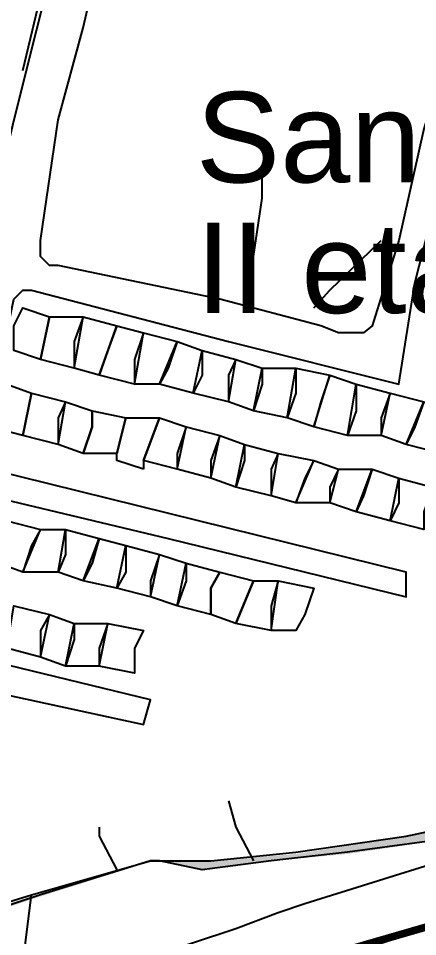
# Model space of a CAD drawing. Header units: millimetres. Extents: x -3588 to 75209, y -3737 to 38254.
# Drawn here: x 18773.1 to 18836.6, y 33971.2 to 34117.5 of the extents above; entities that cross this region are included whole.
import ezdxf

# ---------------------------------------------------------------- set-up
doc = ezdxf.new("R2010")
doc.units = ezdxf.units.MM
for name, color, linetype in [('H', 250, 'Continuous'), ('P', 253, 'Continuous'), ('T', 7, 'Continuous')]:
    doc.layers.add(name, color=color, linetype=linetype)

msp = doc.modelspace()

# ---------------------------------------------------------------- hatches: boundary and pattern name
at = {"layer": 'H', "linetype": 'Continuous'}
msp.add_hatch(color=256, dxfattribs=at).paths.add_polyline_path([(18725.22, 33977.638), (18729.173, 33977.638), (18754.859, 33972.277), (18757.692, 33972.277), (18775.184, 33977.638), (18794.388, 33983.288), (18795.796, 33983.288), (18801.158, 33983.288), (18803.702, 33983.288), (18817.241, 33984.408), (18835.038, 33987.224), (18841.807, 33988.649), (18845.76, 33988.649), (18844.352, 33987.224), (18825.435, 33984.408), (18813.288, 33983.288), (18802.566, 33981.863), (18795.796, 33983.288), (18794.388, 33983.288), (18776.592, 33977.638), (18756.267, 33970.853), (18745.545, 33964.083), (18741.32, 33957.314), (18740.184, 33957.314), (18742.728, 33961.538), (18744.136, 33964.083), (18756.267, 33970.853), (18754.859, 33970.853), (18729.173, 33976.502), (18725.22, 33976.502), (18725.22, 33977.638), (18725.22, 33977.638)])

# ---------------------------------------------------------------- linework, layer by layer
at = {"layer": 'P'}
for points in [[(18773.775, 34109.173), (18778.016, 34126.969), (18778.016, 34128.377), (18778.016, 34129.497), (18776.592, 34129.497), (18776.592, 34130.922), (18775.184, 34126.969), (18699.246, 34144.461), (18700.67, 34148.702), (18699.246, 34148.702), (18697.838, 34148.702), (18697.838, 34147.294), (18696.717, 34147.294), (18696.717, 34145.885), (18695.293, 34137.691)], [(18781.969, 34143.053), (18781.969, 34140.508), (18779.425, 34129.497), (18772.367, 34101.283), (18765.581, 34072.764), (18760.22, 34049.623), (18756.267, 34033.523), (18754.859, 34023.937), (18753.451, 34019.984), (18749.498, 34013.198), (18742.728, 34003.612), (18730.581, 33990.057), (18718.162, 33980.455), (18703.487, 33966.9), (18695.293, 33957.586), (18693.885, 33950.816), (18693.885, 33934.444), (18695.293, 33922.313), (18697.838, 33911.575), (18697.838, 33908.758)], [(18824.027, 34067.403), (18821.194, 34068.523), (18805.111, 34072.764), (18779.425, 34078.126), (18778.016, 34078.126), (18776.592, 34079.534), (18776.592, 34080.958), (18776.592, 34082.078), (18779.425, 34101.283), (18783.378, 34115.958), (18785.906, 34126.969)], [(18842.943, 34118.775), (18842.943, 34117.367), (18837.566, 34099.859), (18833.613, 34082.078), (18829.388, 34068.523), (18827.98, 34067.403), (18824.027, 34067.403)], [(18809.063, 34074.173), (18810.472, 34079.534), (18811.88, 34088.848), (18811.88, 34093.089)], [(18796.917, 34034.659), (18834.749, 34025.345), (18834.749, 34029.298), (18768.414, 34045.67), (18767.006, 34045.67), (18767.006, 34047.078), (18772.367, 34072.764), (18773.775, 34074.173), (18775.184, 34074.173), (18806.519, 34065.995), (18833.613, 34059.209), (18836.158, 34075.309), (18838.99, 34086.319)], [(18820.074, 34071.356), (18822.619, 34074.173), (18830.797, 34082.078)], [(18772.367, 34068.523), (18773.775, 34071.356), (18778.016, 34069.948), (18776.592, 34063.162), (18772.367, 34064.586), (18772.367, 34068.523)], [(18781.969, 34065.995), (18781.969, 34061.754), (18776.592, 34063.162), (18778.016, 34069.948), (18783.378, 34069.948), (18781.969, 34065.995)], [(18787.33, 34064.586), (18785.906, 34060.633), (18781.969, 34061.754), (18783.378, 34069.948), (18788.739, 34068.523), (18787.33, 34064.586)], [(18791.555, 34063.162), (18791.555, 34059.209), (18785.906, 34060.633), (18788.739, 34068.523), (18792.964, 34067.403), (18791.555, 34063.162)], [(18796.917, 34061.754), (18795.508, 34059.209), (18791.555, 34059.209), (18792.964, 34067.403), (18798.341, 34065.995), (18796.917, 34061.754)], [(18802.294, 34060.633), (18800.87, 34057.801), (18795.508, 34059.209), (18798.341, 34065.995), (18802.294, 34064.586), (18802.294, 34060.633)], [(18806.519, 34060.633), (18806.519, 34056.392), (18800.87, 34057.801), (18802.294, 34064.586), (18807.655, 34063.162), (18806.519, 34060.633)], [(18811.88, 34059.209), (18810.472, 34054.984), (18806.519, 34056.392), (18807.655, 34063.162), (18811.88, 34061.754), (18811.88, 34059.209)], [(18817.241, 34057.801), (18815.833, 34053.848), (18810.472, 34054.984), (18811.88, 34061.754), (18817.241, 34061.754), (18817.241, 34057.801)], [(18821.194, 34056.392), (18820.074, 34052.44), (18815.833, 34053.848), (18817.241, 34061.754), (18822.619, 34060.633), (18821.194, 34056.392)], [(18826.844, 34054.984), (18825.435, 34051.031), (18820.074, 34052.44), (18822.619, 34060.633), (18826.844, 34059.209), (18826.844, 34054.984)], [(18769.822, 34054.984), (18771.231, 34059.209), (18775.184, 34057.801), (18773.775, 34051.031), (18768.414, 34052.44), (18769.822, 34054.984)], [(18830.797, 34053.848), (18830.797, 34051.031), (18825.435, 34051.031), (18826.844, 34059.209), (18832.205, 34057.801), (18830.797, 34053.848)], [(18779.425, 34053.848), (18779.425, 34049.623), (18773.775, 34051.031), (18775.184, 34057.801), (18780.545, 34056.392), (18779.425, 34053.848)], [(18836.158, 34052.44), (18834.749, 34049.623), (18830.797, 34051.031), (18832.205, 34057.801), (18837.566, 34056.392), (18836.158, 34052.44)], [(18784.786, 34052.44), (18783.378, 34048.199), (18779.425, 34049.623), (18780.545, 34056.392), (18784.786, 34054.984), (18784.786, 34052.44)], [(18840.399, 34052.44), (18840.399, 34048.199), (18834.749, 34049.623), (18837.566, 34056.392), (18841.519, 34054.984), (18840.399, 34052.44)], [(18784.786, 34052.44), (18784.786, 34054.984), (18790.147, 34053.848), (18788.739, 34048.199), (18783.378, 34048.199), (18784.786, 34052.44)], [(18792.964, 34045.67), (18788.739, 34047.078), (18788.739, 34048.199), (18790.147, 34053.848), (18795.508, 34053.848), (18792.964, 34047.078), (18792.964, 34045.67)], [(18798.341, 34048.199), (18798.341, 34045.67), (18792.964, 34047.078), (18795.508, 34053.848), (18799.749, 34052.44), (18798.341, 34048.199)], [(18803.702, 34047.078), (18803.702, 34044.262), (18798.341, 34045.67), (18799.749, 34052.44), (18805.111, 34051.031), (18803.702, 34047.078)], [(18809.063, 34047.078), (18807.655, 34042.837), (18803.702, 34044.262), (18805.111, 34051.031), (18809.063, 34049.623), (18809.063, 34047.078)], [(18813.288, 34045.67), (18813.288, 34041.429), (18807.655, 34042.837), (18809.063, 34049.623), (18814.425, 34048.199), (18813.288, 34045.67)], [(18818.666, 34044.262), (18817.241, 34040.309), (18813.288, 34041.429), (18814.425, 34048.199), (18820.074, 34047.078), (18818.666, 34044.262)], [(18822.619, 34042.837), (18822.619, 34040.309), (18817.241, 34040.309), (18820.074, 34047.078), (18824.027, 34045.67), (18822.619, 34042.837)], [(18827.98, 34041.429), (18826.844, 34038.884), (18822.619, 34040.309), (18824.027, 34045.67), (18829.388, 34045.67), (18827.98, 34041.429)], [(18833.613, 34040.309), (18832.205, 34037.476), (18826.844, 34038.884), (18829.388, 34045.67), (18833.613, 34044.262), (18833.613, 34040.309)], [(18837.566, 34038.884), (18837.566, 34036.068), (18832.205, 34037.476), (18833.613, 34044.262), (18838.99, 34042.837), (18837.566, 34038.884)], [(18712.801, 33969.732), (18723.812, 33977.91), (18733.126, 33986.104), (18745.257, 33999.659), (18753.451, 34007.549), (18756.267, 34010.382), (18757.692, 34011.79), (18758.812, 34013.198), (18761.644, 34011.79), (18792.964, 34005.021), (18794.1, 34008.973), (18760.22, 34017.151), (18760.22, 34018.56), (18763.053, 34027.874), (18765.581, 34040.309), (18765.581, 34041.429), (18767.006, 34041.429), (18768.414, 34041.429), (18796.917, 34034.659)], [(18775.184, 34033.523), (18773.775, 34029.298), (18769.822, 34030.707), (18771.231, 34037.476), (18776.592, 34036.068), (18775.184, 34033.523)], [(18780.545, 34032.115), (18779.425, 34029.298), (18773.775, 34029.298), (18776.592, 34036.068), (18780.545, 34036.068), (18780.545, 34032.115)], [(18784.786, 34030.707), (18783.378, 34027.874), (18779.425, 34029.298), (18780.545, 34036.068), (18785.906, 34034.659), (18784.786, 34030.707)], [(18790.147, 34029.298), (18788.739, 34026.754), (18783.378, 34027.874), (18785.906, 34034.659), (18790.147, 34033.523), (18790.147, 34029.298)], [(18794.1, 34027.874), (18794.1, 34025.345), (18788.739, 34026.754), (18790.147, 34033.523), (18795.508, 34032.115), (18794.1, 34027.874)], [(18799.749, 34027.874), (18798.341, 34023.937), (18794.1, 34025.345), (18795.508, 34032.115), (18799.749, 34030.707), (18799.749, 34027.874)], [(18803.702, 34026.754), (18803.702, 34022.513), (18798.341, 34023.937), (18799.749, 34030.707), (18805.111, 34029.298), (18803.702, 34026.754)], [(18803.702, 34026.754), (18805.111, 34029.298), (18810.472, 34027.874), (18807.655, 34021.104), (18803.702, 34022.513), (18803.702, 34026.754)], [(18813.288, 34023.937), (18813.288, 34019.984), (18807.655, 34021.104), (18810.472, 34027.874), (18814.425, 34027.874), (18813.288, 34023.937)], [(18818.666, 34022.513), (18817.241, 34019.984), (18813.288, 34019.984), (18814.425, 34027.874), (18820.074, 34026.754), (18818.666, 34022.513)], [(18776.592, 34019.984), (18776.592, 34015.743), (18771.231, 34017.151), (18772.367, 34023.937), (18778.016, 34022.513), (18776.592, 34019.984)], [(18781.969, 34018.56), (18780.545, 34014.335), (18776.592, 34015.743), (18778.016, 34022.513), (18781.969, 34021.104), (18781.969, 34018.56)], [(18785.906, 34017.151), (18785.906, 34014.335), (18780.545, 34014.335), (18781.969, 34021.104), (18787.33, 34021.104), (18785.906, 34017.151)], [(18791.555, 34017.151), (18791.555, 34014.335), (18791.555, 34013.198), (18785.906, 34014.335), (18787.33, 34021.104), (18792.964, 34019.984), (18791.555, 34017.151)], [(18727.765, 33941.214), (18726.356, 33946.575), (18733.126, 33949.408), (18734.534, 33944.046), (18754.859, 33950.816), (18776.592, 33957.586), (18788.739, 33961.538), (18787.33, 33965.779), (18807.655, 33972.549), (18814.425, 33975.094), (18818.666, 33976.502), (18840.399, 33983.288), (18842.943, 33979.335), (18842.943, 33977.91), (18852.53, 33981.863), (18867.493, 33986.104), (18876.807, 33988.649), (18895.724, 33995.418), (18905.326, 33998.235)], [(18830.797, 33941.214), (18829.388, 33941.214), (18825.435, 33953.361), (18822.619, 33966.9), (18824.027, 33968.324), (18829.388, 33969.732), (18849.713, 33976.502), (18876.807, 33984.696), (18898.54, 33991.465), (18908.142, 33994.01), (18909.279, 33994.01), (18910.687, 33992.874), (18920.289, 33969.732), (18920.289, 33968.324), (18918.865, 33968.324), (18918.865, 33966.9), (18898.54, 33961.538), (18863.268, 33950.816), (18837.566, 33942.638), (18830.797, 33941.214)], [(18806.519, 33992.874), (18807.655, 33988.649), (18810.472, 33983.288)], [(18724.932, 33977.91), (18729.173, 33977.91), (18754.859, 33972.549), (18757.692, 33972.549), (18775.184, 33977.91), (18794.1, 33983.288), (18795.508, 33983.288), (18800.87, 33983.288), (18803.702, 33983.288), (18817.241, 33984.696), (18834.749, 33987.224), (18841.519, 33988.649)], [(18785.906, 33988.649), (18785.906, 33987.224), (18788.739, 33981.863)], [(18844.352, 33987.224), (18825.435, 33984.696), (18813.288, 33983.288), (18802.294, 33981.863), (18795.508, 33983.288), (18794.1, 33983.288), (18776.592, 33977.91), (18756.267, 33971.141), (18745.257, 33964.371), (18741.32, 33957.586), (18739.895, 33957.586), (18742.728, 33961.538), (18744.136, 33964.371), (18756.267, 33971.141), (18754.859, 33971.141), (18729.173, 33976.502), (18724.932, 33976.502), (18724.932, 33977.91), (18724.932, 33977.91)], [(18775.184, 33957.586), (18773.775, 33966.9), (18775.184, 33977.91)]]:
    msp.add_lwpolyline(points, dxfattribs=at)
at = {"layer": 'P', "const_width": 1.2}
msp.add_lwpolyline([(18887.818, 33987.224), (18822.619, 33968.324), (18757.692, 33947.999), (18680.346, 33922.313), (18662.838, 33945.455), (18646.466, 33960.13), (18643.633, 33964.371), (18641.105, 33964.371), (18636.864, 33964.371), (18630.094, 33965.779), (18628.958, 33965.779), (18630.094, 33972.549), (18628.958, 33973.685), (18627.549, 33973.685), (18628.958, 33965.779), (18627.549, 33957.586), (18624.733, 33952.224), (18622.188, 33947.999), (18619.371, 33944.046), (18604.408, 33954.769), (18588.308, 33966.9), (18582.659, 33968.324), (18580.13, 33969.732)], dxfattribs=at)
at = {"layer": 'P', "color": 254, "const_width": 1.2}
msp.add_lwpolyline([(18822.619, 33968.324), (18887.818, 33987.224)], dxfattribs=at)

# ---------------------------------------------------------------- texts
at = {"layer": 'T', "char_height": 14.40334, "attachment_point": 1}
for s, insert in [('{\\fArial|b0|i0|c0|p18;San Sebastián}', (18801.302, 34105.748)), ('{\\fArial|b0|i0|c0|p18;II etapa}', (18801.302, 34084.943))]:
    msp.add_mtext(s, dxfattribs=dict(at, insert=insert))

doc.saveas('drawing.dxf')
